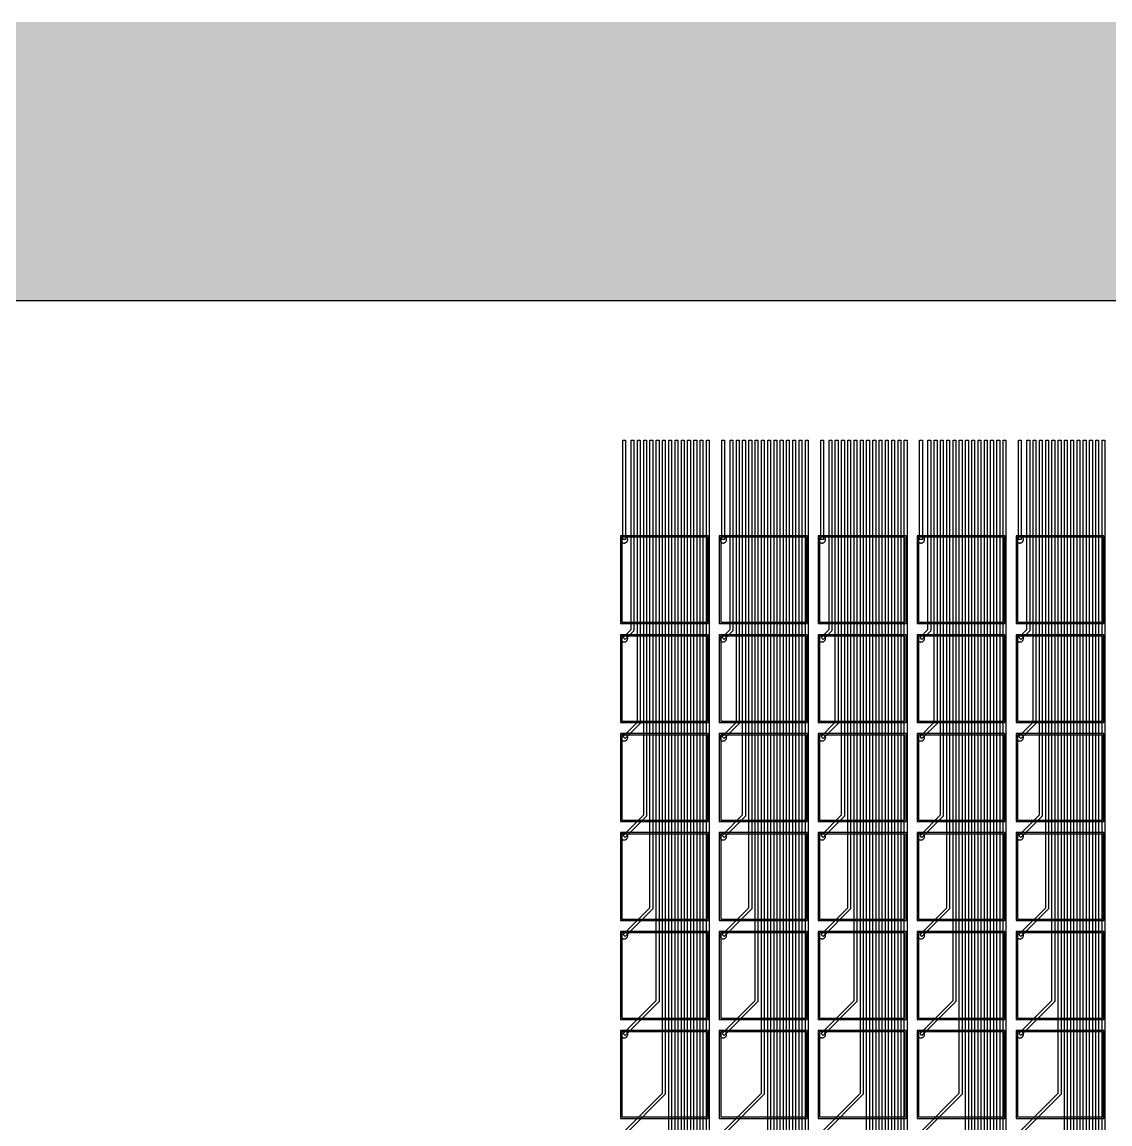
# Model space of a CAD drawing. Header units: metres. Extents: x -1210 to 4965, y 111 to 1966.
# Drawn here: x -429 to 351, y 1175 to 1966 of the extents above; entities that cross this region are included whole.
import ezdxf

# ---------------------------------------------------------------- set-up
doc = ezdxf.new("R2010")
doc.units = ezdxf.units.M
for name, color, linetype in [('Etching', 1, 'CONTINUOUS'), ('EtchingPad', 2, 'CONTINUOUS'), ('Metal1', 4, 'CONTINUOUS'), ('Metal2', 3, 'CONTINUOUS'), ('Polyimide', 7, 'CONTINUOUS'), ('Polyimide_Negative', 5, 'CONTINUOUS')]:
    doc.layers.add(name, color=color, linetype=linetype)

msp = doc.modelspace()

# ---------------------------------------------------------------- hatches: boundary and pattern name
at = {"layer": 'Polyimide_Negative'}
h = msp.add_hatch(color=5, dxfattribs=at)
h.paths.add_polyline_path([(-1210.25, 1965.5), (4965.25, 1965.5), (4965.25, 320), (1697, 320), (1697, 391), (-14.06, 391), (-19.65, 378.65), (-34.47, 350.95), (-51.06, 324.27), (-69.36, 298.73), (-89.29, 274.44), (-110.76, 251.51), (-133.69, 230.04), (-157.98, 210.11), (-183.52, 191.81), (-210.2, 175.22), (-237.9, 160.4), (-266.52, 147.44), (-295.92, 136.37), (-325.99, 127.25), (-356.59, 120.12), (-387.58, 115), (-418.85, 111.92), (-450.25, 110.89), (-481.65, 111.92), (-512.92, 115), (-543.91, 120.12), (-574.51, 127.25), (-604.58, 136.37), (-633.98, 147.44), (-662.6, 160.4), (-690.3, 175.22), (-716.98, 191.81), (-742.52, 210.11), (-766.81, 230.04), (-789.74, 251.51), (-811.21, 274.44), (-831.14, 298.73), (-849.44, 324.27), (-866.03, 350.95), (-880.85, 378.65), (-886.44, 391), (-1210.25, 391), (-1210.25, 1965.5)])
h.paths.add_polyline_path([(-730.25, 591), (-729.65, 572.69), (-727.85, 554.45), (-724.87, 536.37), (-720.71, 518.53), (-715.39, 501), (-708.94, 483.85), (-701.37, 467.16), (-692.74, 451), (-683.06, 435.44), (-672.39, 420.55), (-660.77, 406.38), (-648.24, 393.01), (-634.87, 380.48), (-620.7, 368.86), (-605.81, 358.19), (-590.25, 348.51), (-574.09, 339.88), (-557.4, 332.31), (-540.25, 325.86), (-522.72, 320.54), (-504.88, 316.38), (-486.8, 313.4), (-468.56, 311.6), (-450.25, 311), (-431.94, 311.6), (-413.7, 313.4), (-395.62, 316.38), (-377.78, 320.54), (-360.25, 325.86), (-343.1, 332.31), (-326.41, 339.88), (-310.25, 348.51), (-294.69, 358.19), (-279.8, 368.86), (-265.63, 380.48), (-252.26, 393.01), (-239.73, 406.38), (-228.11, 420.55), (-217.44, 435.44), (-207.76, 451), (-199.13, 467.16), (-191.56, 483.85), (-185.11, 501), (-179.79, 518.53), (-175.63, 536.37), (-172.65, 554.45), (-170.85, 572.69), (-170.25, 591), (1897, 591), (1897, 520), (3920.25, 520), (3920.86, 538.64), (3922.69, 557.2), (3925.73, 575.6), (3929.96, 593.76), (3935.37, 611.61), (3941.94, 629.06), (3949.64, 646.05), (3958.43, 662.5), (3968.28, 678.34), (3979.14, 693.5), (3990.98, 707.91), (4003.72, 721.53), (4017.34, 734.27), (4031.75, 746.11), (4046.91, 756.97), (4062.75, 766.82), (4079.2, 775.61), (4096.19, 783.31), (4113.64, 789.88), (4131.49, 795.29), (4149.65, 799.52), (4168.05, 802.56), (4186.61, 804.39), (4205.25, 805), (4223.89, 804.39), (4242.45, 802.56), (4260.85, 799.52), (4279.01, 795.29), (4296.86, 789.88), (4314.31, 783.31), (4331.3, 775.61), (4347.75, 766.82), (4363.59, 756.97), (4378.75, 746.11), (4393.16, 734.27), (4406.78, 721.53), (4419.52, 707.91), (4431.36, 693.5), (4442.22, 678.34), (4452.07, 662.5), (4460.86, 646.05), (4468.56, 629.06), (4475.13, 611.61), (4480.54, 593.76), (4484.77, 575.6), (4487.81, 557.2), (4489.64, 538.64), (4490.25, 520), (4765.25, 520), (4765.25, 1765.5), (-1010.25, 1765.5), (-1010.25, 591), (-730.25, 591)], flags=0)

# ---------------------------------------------------------------- linework, layer by layer
at = {"layer": 'Etching'}
for points in [[(5.25, 1594.25), (5.23, 1594.58), (5.16, 1594.9), (5.06, 1595.21), (4.92, 1595.5), (4.73, 1595.77), (4.52, 1596.02), (4.27, 1596.23), (4, 1596.42), (3.71, 1596.56), (3.4, 1596.66), (3.08, 1596.73), (2.75, 1596.75), (2.42, 1596.73), (2.1, 1596.66), (1.79, 1596.56), (1.5, 1596.42), (1.23, 1596.23), (0.98, 1596.02), (0.77, 1595.77), (0.58, 1595.5), (0.44, 1595.21), (0.34, 1594.9), (0.27, 1594.58), (0.25, 1594.25), (0.27, 1593.92), (0.34, 1593.6), (0.44, 1593.29), (0.58, 1593), (0.77, 1592.73), (0.98, 1592.48), (1.23, 1592.27), (1.5, 1592.08), (1.79, 1591.94), (2.1, 1591.84), (2.42, 1591.77), (2.75, 1591.75), (3.08, 1591.77), (3.4, 1591.84), (3.71, 1591.94), (4, 1592.08), (4.27, 1592.27), (4.52, 1592.48), (4.73, 1592.73), (4.92, 1593), (5.06, 1593.29), (5.16, 1593.6), (5.23, 1593.92), (5.25, 1594.25)], [(76.25, 1594.25), (76.23, 1594.58), (76.16, 1594.9), (76.06, 1595.21), (75.92, 1595.5), (75.73, 1595.77), (75.52, 1596.02), (75.27, 1596.23), (75, 1596.42), (74.71, 1596.56), (74.4, 1596.66), (74.08, 1596.73), (73.75, 1596.75), (73.42, 1596.73), (73.1, 1596.66), (72.79, 1596.56), (72.5, 1596.42), (72.23, 1596.23), (71.98, 1596.02), (71.77, 1595.77), (71.58, 1595.5), (71.44, 1595.21), (71.34, 1594.9), (71.27, 1594.58), (71.25, 1594.25), (71.27, 1593.92), (71.34, 1593.6), (71.44, 1593.29), (71.58, 1593), (71.77, 1592.73), (71.98, 1592.48), (72.23, 1592.27), (72.5, 1592.08), (72.79, 1591.94), (73.1, 1591.84), (73.42, 1591.77), (73.75, 1591.75), (74.08, 1591.77), (74.4, 1591.84), (74.71, 1591.94), (75, 1592.08), (75.27, 1592.27), (75.52, 1592.48), (75.73, 1592.73), (75.92, 1593), (76.06, 1593.29), (76.16, 1593.6), (76.23, 1593.92), (76.25, 1594.25)], [(147.25, 1594.25), (147.23, 1594.58), (147.16, 1594.9), (147.06, 1595.21), (146.92, 1595.5), (146.73, 1595.77), (146.52, 1596.02), (146.27, 1596.23), (146, 1596.42), (145.71, 1596.56), (145.4, 1596.66), (145.08, 1596.73), (144.75, 1596.75), (144.42, 1596.73), (144.1, 1596.66), (143.79, 1596.56), (143.5, 1596.42), (143.23, 1596.23), (142.98, 1596.02), (142.77, 1595.77), (142.58, 1595.5), (142.44, 1595.21), (142.34, 1594.9), (142.27, 1594.58), (142.25, 1594.25), (142.27, 1593.92), (142.34, 1593.6), (142.44, 1593.29), (142.58, 1593), (142.77, 1592.73), (142.98, 1592.48), (143.23, 1592.27), (143.5, 1592.08), (143.79, 1591.94), (144.1, 1591.84), (144.42, 1591.77), (144.75, 1591.75), (145.08, 1591.77), (145.4, 1591.84), (145.71, 1591.94), (146, 1592.08), (146.27, 1592.27), (146.52, 1592.48), (146.73, 1592.73), (146.92, 1593), (147.06, 1593.29), (147.16, 1593.6), (147.23, 1593.92), (147.25, 1594.25)], [(218.25, 1594.25), (218.23, 1594.58), (218.16, 1594.9), (218.06, 1595.21), (217.92, 1595.5), (217.73, 1595.77), (217.52, 1596.02), (217.27, 1596.23), (217, 1596.42), (216.71, 1596.56), (216.4, 1596.66), (216.08, 1596.73), (215.75, 1596.75), (215.42, 1596.73), (215.1, 1596.66), (214.79, 1596.56), (214.5, 1596.42), (214.23, 1596.23), (213.98, 1596.02), (213.77, 1595.77), (213.58, 1595.5), (213.44, 1595.21), (213.34, 1594.9), (213.27, 1594.58), (213.25, 1594.25), (213.27, 1593.92), (213.34, 1593.6), (213.44, 1593.29), (213.58, 1593), (213.77, 1592.73), (213.98, 1592.48), (214.23, 1592.27), (214.5, 1592.08), (214.79, 1591.94), (215.1, 1591.84), (215.42, 1591.77), (215.75, 1591.75), (216.08, 1591.77), (216.4, 1591.84), (216.71, 1591.94), (217, 1592.08), (217.27, 1592.27), (217.52, 1592.48), (217.73, 1592.73), (217.92, 1593), (218.06, 1593.29), (218.16, 1593.6), (218.23, 1593.92), (218.25, 1594.25)], [(289.25, 1594.25), (289.23, 1594.58), (289.16, 1594.9), (289.06, 1595.21), (288.92, 1595.5), (288.73, 1595.77), (288.52, 1596.02), (288.27, 1596.23), (288, 1596.42), (287.71, 1596.56), (287.4, 1596.66), (287.08, 1596.73), (286.75, 1596.75), (286.42, 1596.73), (286.1, 1596.66), (285.79, 1596.56), (285.5, 1596.42), (285.23, 1596.23), (284.98, 1596.02), (284.77, 1595.77), (284.58, 1595.5), (284.44, 1595.21), (284.34, 1594.9), (284.27, 1594.58), (284.25, 1594.25), (284.27, 1593.92), (284.34, 1593.6), (284.44, 1593.29), (284.58, 1593), (284.77, 1592.73), (284.98, 1592.48), (285.23, 1592.27), (285.5, 1592.08), (285.79, 1591.94), (286.1, 1591.84), (286.42, 1591.77), (286.75, 1591.75), (287.08, 1591.77), (287.4, 1591.84), (287.71, 1591.94), (288, 1592.08), (288.27, 1592.27), (288.52, 1592.48), (288.73, 1592.73), (288.92, 1593), (289.06, 1593.29), (289.16, 1593.6), (289.23, 1593.92), (289.25, 1594.25)], [(5.25, 1523.25), (5.23, 1523.58), (5.16, 1523.9), (5.06, 1524.21), (4.92, 1524.5), (4.73, 1524.77), (4.52, 1525.02), (4.27, 1525.23), (4, 1525.42), (3.71, 1525.56), (3.4, 1525.66), (3.08, 1525.73), (2.75, 1525.75), (2.42, 1525.73), (2.1, 1525.66), (1.79, 1525.56), (1.5, 1525.42), (1.23, 1525.23), (0.98, 1525.02), (0.77, 1524.77), (0.58, 1524.5), (0.44, 1524.21), (0.34, 1523.9), (0.27, 1523.58), (0.25, 1523.25), (0.27, 1522.92), (0.34, 1522.6), (0.44, 1522.29), (0.58, 1522), (0.77, 1521.73), (0.98, 1521.48), (1.23, 1521.27), (1.5, 1521.08), (1.79, 1520.94), (2.1, 1520.84), (2.42, 1520.77), (2.75, 1520.75), (3.08, 1520.77), (3.4, 1520.84), (3.71, 1520.94), (4, 1521.08), (4.27, 1521.27), (4.52, 1521.48), (4.73, 1521.73), (4.92, 1522), (5.06, 1522.29), (5.16, 1522.6), (5.23, 1522.92), (5.25, 1523.25)], [(76.25, 1523.25), (76.23, 1523.58), (76.16, 1523.9), (76.06, 1524.21), (75.92, 1524.5), (75.73, 1524.77), (75.52, 1525.02), (75.27, 1525.23), (75, 1525.42), (74.71, 1525.56), (74.4, 1525.66), (74.08, 1525.73), (73.75, 1525.75), (73.42, 1525.73), (73.1, 1525.66), (72.79, 1525.56), (72.5, 1525.42), (72.23, 1525.23), (71.98, 1525.02), (71.77, 1524.77), (71.58, 1524.5), (71.44, 1524.21), (71.34, 1523.9), (71.27, 1523.58), (71.25, 1523.25), (71.27, 1522.92), (71.34, 1522.6), (71.44, 1522.29), (71.58, 1522), (71.77, 1521.73), (71.98, 1521.48), (72.23, 1521.27), (72.5, 1521.08), (72.79, 1520.94), (73.1, 1520.84), (73.42, 1520.77), (73.75, 1520.75), (74.08, 1520.77), (74.4, 1520.84), (74.71, 1520.94), (75, 1521.08), (75.27, 1521.27), (75.52, 1521.48), (75.73, 1521.73), (75.92, 1522), (76.06, 1522.29), (76.16, 1522.6), (76.23, 1522.92), (76.25, 1523.25)], [(147.25, 1523.25), (147.23, 1523.58), (147.16, 1523.9), (147.06, 1524.21), (146.92, 1524.5), (146.73, 1524.77), (146.52, 1525.02), (146.27, 1525.23), (146, 1525.42), (145.71, 1525.56), (145.4, 1525.66), (145.08, 1525.73), (144.75, 1525.75), (144.42, 1525.73), (144.1, 1525.66), (143.79, 1525.56), (143.5, 1525.42), (143.23, 1525.23), (142.98, 1525.02), (142.77, 1524.77), (142.58, 1524.5), (142.44, 1524.21), (142.34, 1523.9), (142.27, 1523.58), (142.25, 1523.25), (142.27, 1522.92), (142.34, 1522.6), (142.44, 1522.29), (142.58, 1522), (142.77, 1521.73), (142.98, 1521.48), (143.23, 1521.27), (143.5, 1521.08), (143.79, 1520.94), (144.1, 1520.84), (144.42, 1520.77), (144.75, 1520.75), (145.08, 1520.77), (145.4, 1520.84), (145.71, 1520.94), (146, 1521.08), (146.27, 1521.27), (146.52, 1521.48), (146.73, 1521.73), (146.92, 1522), (147.06, 1522.29), (147.16, 1522.6), (147.23, 1522.92), (147.25, 1523.25)], [(218.25, 1523.25), (218.23, 1523.58), (218.16, 1523.9), (218.06, 1524.21), (217.92, 1524.5), (217.73, 1524.77), (217.52, 1525.02), (217.27, 1525.23), (217, 1525.42), (216.71, 1525.56), (216.4, 1525.66), (216.08, 1525.73), (215.75, 1525.75), (215.42, 1525.73), (215.1, 1525.66), (214.79, 1525.56), (214.5, 1525.42), (214.23, 1525.23), (213.98, 1525.02), (213.77, 1524.77), (213.58, 1524.5), (213.44, 1524.21), (213.34, 1523.9), (213.27, 1523.58), (213.25, 1523.25), (213.27, 1522.92), (213.34, 1522.6), (213.44, 1522.29), (213.58, 1522), (213.77, 1521.73), (213.98, 1521.48), (214.23, 1521.27), (214.5, 1521.08), (214.79, 1520.94), (215.1, 1520.84), (215.42, 1520.77), (215.75, 1520.75), (216.08, 1520.77), (216.4, 1520.84), (216.71, 1520.94), (217, 1521.08), (217.27, 1521.27), (217.52, 1521.48), (217.73, 1521.73), (217.92, 1522), (218.06, 1522.29), (218.16, 1522.6), (218.23, 1522.92), (218.25, 1523.25)], [(289.25, 1523.25), (289.23, 1523.58), (289.16, 1523.9), (289.06, 1524.21), (288.92, 1524.5), (288.73, 1524.77), (288.52, 1525.02), (288.27, 1525.23), (288, 1525.42), (287.71, 1525.56), (287.4, 1525.66), (287.08, 1525.73), (286.75, 1525.75), (286.42, 1525.73), (286.1, 1525.66), (285.79, 1525.56), (285.5, 1525.42), (285.23, 1525.23), (284.98, 1525.02), (284.77, 1524.77), (284.58, 1524.5), (284.44, 1524.21), (284.34, 1523.9), (284.27, 1523.58), (284.25, 1523.25), (284.27, 1522.92), (284.34, 1522.6), (284.44, 1522.29), (284.58, 1522), (284.77, 1521.73), (284.98, 1521.48), (285.23, 1521.27), (285.5, 1521.08), (285.79, 1520.94), (286.1, 1520.84), (286.42, 1520.77), (286.75, 1520.75), (287.08, 1520.77), (287.4, 1520.84), (287.71, 1520.94), (288, 1521.08), (288.27, 1521.27), (288.52, 1521.48), (288.73, 1521.73), (288.92, 1522), (289.06, 1522.29), (289.16, 1522.6), (289.23, 1522.92), (289.25, 1523.25)], [(5.25, 1452.25), (5.23, 1452.58), (5.16, 1452.9), (5.06, 1453.21), (4.92, 1453.5), (4.73, 1453.77), (4.52, 1454.02), (4.27, 1454.23), (4, 1454.42), (3.71, 1454.56), (3.4, 1454.66), (3.08, 1454.73), (2.75, 1454.75), (2.42, 1454.73), (2.1, 1454.66), (1.79, 1454.56), (1.5, 1454.42), (1.23, 1454.23), (0.98, 1454.02), (0.77, 1453.77), (0.58, 1453.5), (0.44, 1453.21), (0.34, 1452.9), (0.27, 1452.58), (0.25, 1452.25), (0.27, 1451.92), (0.34, 1451.6), (0.44, 1451.29), (0.58, 1451), (0.77, 1450.73), (0.98, 1450.48), (1.23, 1450.27), (1.5, 1450.08), (1.79, 1449.94), (2.1, 1449.84), (2.42, 1449.77), (2.75, 1449.75), (3.08, 1449.77), (3.4, 1449.84), (3.71, 1449.94), (4, 1450.08), (4.27, 1450.27), (4.52, 1450.48), (4.73, 1450.73), (4.92, 1451), (5.06, 1451.29), (5.16, 1451.6), (5.23, 1451.92), (5.25, 1452.25)], [(76.25, 1452.25), (76.23, 1452.58), (76.16, 1452.9), (76.06, 1453.21), (75.92, 1453.5), (75.73, 1453.77), (75.52, 1454.02), (75.27, 1454.23), (75, 1454.42), (74.71, 1454.56), (74.4, 1454.66), (74.08, 1454.73), (73.75, 1454.75), (73.42, 1454.73), (73.1, 1454.66), (72.79, 1454.56), (72.5, 1454.42), (72.23, 1454.23), (71.98, 1454.02), (71.77, 1453.77), (71.58, 1453.5), (71.44, 1453.21), (71.34, 1452.9), (71.27, 1452.58), (71.25, 1452.25), (71.27, 1451.92), (71.34, 1451.6), (71.44, 1451.29), (71.58, 1451), (71.77, 1450.73), (71.98, 1450.48), (72.23, 1450.27), (72.5, 1450.08), (72.79, 1449.94), (73.1, 1449.84), (73.42, 1449.77), (73.75, 1449.75), (74.08, 1449.77), (74.4, 1449.84), (74.71, 1449.94), (75, 1450.08), (75.27, 1450.27), (75.52, 1450.48), (75.73, 1450.73), (75.92, 1451), (76.06, 1451.29), (76.16, 1451.6), (76.23, 1451.92), (76.25, 1452.25)], [(147.25, 1452.25), (147.23, 1452.58), (147.16, 1452.9), (147.06, 1453.21), (146.92, 1453.5), (146.73, 1453.77), (146.52, 1454.02), (146.27, 1454.23), (146, 1454.42), (145.71, 1454.56), (145.4, 1454.66), (145.08, 1454.73), (144.75, 1454.75), (144.42, 1454.73), (144.1, 1454.66), (143.79, 1454.56), (143.5, 1454.42), (143.23, 1454.23), (142.98, 1454.02), (142.77, 1453.77), (142.58, 1453.5), (142.44, 1453.21), (142.34, 1452.9), (142.27, 1452.58), (142.25, 1452.25), (142.27, 1451.92), (142.34, 1451.6), (142.44, 1451.29), (142.58, 1451), (142.77, 1450.73), (142.98, 1450.48), (143.23, 1450.27), (143.5, 1450.08), (143.79, 1449.94), (144.1, 1449.84), (144.42, 1449.77), (144.75, 1449.75), (145.08, 1449.77), (145.4, 1449.84), (145.71, 1449.94), (146, 1450.08), (146.27, 1450.27), (146.52, 1450.48), (146.73, 1450.73), (146.92, 1451), (147.06, 1451.29), (147.16, 1451.6), (147.23, 1451.92), (147.25, 1452.25)], [(218.25, 1452.25), (218.23, 1452.58), (218.16, 1452.9), (218.06, 1453.21), (217.92, 1453.5), (217.73, 1453.77), (217.52, 1454.02), (217.27, 1454.23), (217, 1454.42), (216.71, 1454.56), (216.4, 1454.66), (216.08, 1454.73), (215.75, 1454.75), (215.42, 1454.73), (215.1, 1454.66), (214.79, 1454.56), (214.5, 1454.42), (214.23, 1454.23), (213.98, 1454.02), (213.77, 1453.77), (213.58, 1453.5), (213.44, 1453.21), (213.34, 1452.9), (213.27, 1452.58), (213.25, 1452.25), (213.27, 1451.92), (213.34, 1451.6), (213.44, 1451.29), (213.58, 1451), (213.77, 1450.73), (213.98, 1450.48), (214.23, 1450.27), (214.5, 1450.08), (214.79, 1449.94), (215.1, 1449.84), (215.42, 1449.77), (215.75, 1449.75), (216.08, 1449.77), (216.4, 1449.84), (216.71, 1449.94), (217, 1450.08), (217.27, 1450.27), (217.52, 1450.48), (217.73, 1450.73), (217.92, 1451), (218.06, 1451.29), (218.16, 1451.6), (218.23, 1451.92), (218.25, 1452.25)], [(289.25, 1452.25), (289.23, 1452.58), (289.16, 1452.9), (289.06, 1453.21), (288.92, 1453.5), (288.73, 1453.77), (288.52, 1454.02), (288.27, 1454.23), (288, 1454.42), (287.71, 1454.56), (287.4, 1454.66), (287.08, 1454.73), (286.75, 1454.75), (286.42, 1454.73), (286.1, 1454.66), (285.79, 1454.56), (285.5, 1454.42), (285.23, 1454.23), (284.98, 1454.02), (284.77, 1453.77), (284.58, 1453.5), (284.44, 1453.21), (284.34, 1452.9), (284.27, 1452.58), (284.25, 1452.25), (284.27, 1451.92), (284.34, 1451.6), (284.44, 1451.29), (284.58, 1451), (284.77, 1450.73), (284.98, 1450.48), (285.23, 1450.27), (285.5, 1450.08), (285.79, 1449.94), (286.1, 1449.84), (286.42, 1449.77), (286.75, 1449.75), (287.08, 1449.77), (287.4, 1449.84), (287.71, 1449.94), (288, 1450.08), (288.27, 1450.27), (288.52, 1450.48), (288.73, 1450.73), (288.92, 1451), (289.06, 1451.29), (289.16, 1451.6), (289.23, 1451.92), (289.25, 1452.25)], [(5.25, 1381.25), (5.23, 1381.58), (5.16, 1381.9), (5.06, 1382.21), (4.92, 1382.5), (4.73, 1382.77), (4.52, 1383.02), (4.27, 1383.23), (4, 1383.42), (3.71, 1383.56), (3.4, 1383.66), (3.08, 1383.73), (2.75, 1383.75), (2.42, 1383.73), (2.1, 1383.66), (1.79, 1383.56), (1.5, 1383.42), (1.23, 1383.23), (0.98, 1383.02), (0.77, 1382.77), (0.58, 1382.5), (0.44, 1382.21), (0.34, 1381.9), (0.27, 1381.58), (0.25, 1381.25), (0.27, 1380.92), (0.34, 1380.6), (0.44, 1380.29), (0.58, 1380), (0.77, 1379.73), (0.98, 1379.48), (1.23, 1379.27), (1.5, 1379.08), (1.79, 1378.94), (2.1, 1378.84), (2.42, 1378.77), (2.75, 1378.75), (3.08, 1378.77), (3.4, 1378.84), (3.71, 1378.94), (4, 1379.08), (4.27, 1379.27), (4.52, 1379.48), (4.73, 1379.73), (4.92, 1380), (5.06, 1380.29), (5.16, 1380.6), (5.23, 1380.92), (5.25, 1381.25)], [(76.25, 1381.25), (76.23, 1381.58), (76.16, 1381.9), (76.06, 1382.21), (75.92, 1382.5), (75.73, 1382.77), (75.52, 1383.02), (75.27, 1383.23), (75, 1383.42), (74.71, 1383.56), (74.4, 1383.66), (74.08, 1383.73), (73.75, 1383.75), (73.42, 1383.73), (73.1, 1383.66), (72.79, 1383.56), (72.5, 1383.42), (72.23, 1383.23), (71.98, 1383.02), (71.77, 1382.77), (71.58, 1382.5), (71.44, 1382.21), (71.34, 1381.9), (71.27, 1381.58), (71.25, 1381.25), (71.27, 1380.92), (71.34, 1380.6), (71.44, 1380.29), (71.58, 1380), (71.77, 1379.73), (71.98, 1379.48), (72.23, 1379.27), (72.5, 1379.08), (72.79, 1378.94), (73.1, 1378.84), (73.42, 1378.77), (73.75, 1378.75), (74.08, 1378.77), (74.4, 1378.84), (74.71, 1378.94), (75, 1379.08), (75.27, 1379.27), (75.52, 1379.48), (75.73, 1379.73), (75.92, 1380), (76.06, 1380.29), (76.16, 1380.6), (76.23, 1380.92), (76.25, 1381.25)], [(147.25, 1381.25), (147.23, 1381.58), (147.16, 1381.9), (147.06, 1382.21), (146.92, 1382.5), (146.73, 1382.77), (146.52, 1383.02), (146.27, 1383.23), (146, 1383.42), (145.71, 1383.56), (145.4, 1383.66), (145.08, 1383.73), (144.75, 1383.75), (144.42, 1383.73), (144.1, 1383.66), (143.79, 1383.56), (143.5, 1383.42), (143.23, 1383.23), (142.98, 1383.02), (142.77, 1382.77), (142.58, 1382.5), (142.44, 1382.21), (142.34, 1381.9), (142.27, 1381.58), (142.25, 1381.25), (142.27, 1380.92), (142.34, 1380.6), (142.44, 1380.29), (142.58, 1380), (142.77, 1379.73), (142.98, 1379.48), (143.23, 1379.27), (143.5, 1379.08), (143.79, 1378.94), (144.1, 1378.84), (144.42, 1378.77), (144.75, 1378.75), (145.08, 1378.77), (145.4, 1378.84), (145.71, 1378.94), (146, 1379.08), (146.27, 1379.27), (146.52, 1379.48), (146.73, 1379.73), (146.92, 1380), (147.06, 1380.29), (147.16, 1380.6), (147.23, 1380.92), (147.25, 1381.25)], [(218.25, 1381.25), (218.23, 1381.58), (218.16, 1381.9), (218.06, 1382.21), (217.92, 1382.5), (217.73, 1382.77), (217.52, 1383.02), (217.27, 1383.23), (217, 1383.42), (216.71, 1383.56), (216.4, 1383.66), (216.08, 1383.73), (215.75, 1383.75), (215.42, 1383.73), (215.1, 1383.66), (214.79, 1383.56), (214.5, 1383.42), (214.23, 1383.23), (213.98, 1383.02), (213.77, 1382.77), (213.58, 1382.5), (213.44, 1382.21), (213.34, 1381.9), (213.27, 1381.58), (213.25, 1381.25), (213.27, 1380.92), (213.34, 1380.6), (213.44, 1380.29), (213.58, 1380), (213.77, 1379.73), (213.98, 1379.48), (214.23, 1379.27), (214.5, 1379.08), (214.79, 1378.94), (215.1, 1378.84), (215.42, 1378.77), (215.75, 1378.75), (216.08, 1378.77), (216.4, 1378.84), (216.71, 1378.94), (217, 1379.08), (217.27, 1379.27), (217.52, 1379.48), (217.73, 1379.73), (217.92, 1380), (218.06, 1380.29), (218.16, 1380.6), (218.23, 1380.92), (218.25, 1381.25)], [(289.25, 1381.25), (289.23, 1381.58), (289.16, 1381.9), (289.06, 1382.21), (288.92, 1382.5), (288.73, 1382.77), (288.52, 1383.02), (288.27, 1383.23), (288, 1383.42), (287.71, 1383.56), (287.4, 1383.66), (287.08, 1383.73), (286.75, 1383.75), (286.42, 1383.73), (286.1, 1383.66), (285.79, 1383.56), (285.5, 1383.42), (285.23, 1383.23), (284.98, 1383.02), (284.77, 1382.77), (284.58, 1382.5), (284.44, 1382.21), (284.34, 1381.9), (284.27, 1381.58), (284.25, 1381.25), (284.27, 1380.92), (284.34, 1380.6), (284.44, 1380.29), (284.58, 1380), (284.77, 1379.73), (284.98, 1379.48), (285.23, 1379.27), (285.5, 1379.08), (285.79, 1378.94), (286.1, 1378.84), (286.42, 1378.77), (286.75, 1378.75), (287.08, 1378.77), (287.4, 1378.84), (287.71, 1378.94), (288, 1379.08), (288.27, 1379.27), (288.52, 1379.48), (288.73, 1379.73), (288.92, 1380), (289.06, 1380.29), (289.16, 1380.6), (289.23, 1380.92), (289.25, 1381.25)], [(5.25, 1310.25), (5.23, 1310.58), (5.16, 1310.9), (5.06, 1311.21), (4.92, 1311.5), (4.73, 1311.77), (4.52, 1312.02), (4.27, 1312.23), (4, 1312.42), (3.71, 1312.56), (3.4, 1312.66), (3.08, 1312.73), (2.75, 1312.75), (2.42, 1312.73), (2.1, 1312.66), (1.79, 1312.56), (1.5, 1312.42), (1.23, 1312.23), (0.98, 1312.02), (0.77, 1311.77), (0.58, 1311.5), (0.44, 1311.21), (0.34, 1310.9), (0.27, 1310.58), (0.25, 1310.25), (0.27, 1309.92), (0.34, 1309.6), (0.44, 1309.29), (0.58, 1309), (0.77, 1308.73), (0.98, 1308.48), (1.23, 1308.27), (1.5, 1308.08), (1.79, 1307.94), (2.1, 1307.84), (2.42, 1307.77), (2.75, 1307.75), (3.08, 1307.77), (3.4, 1307.84), (3.71, 1307.94), (4, 1308.08), (4.27, 1308.27), (4.52, 1308.48), (4.73, 1308.73), (4.92, 1309), (5.06, 1309.29), (5.16, 1309.6), (5.23, 1309.92), (5.25, 1310.25)], [(76.25, 1310.25), (76.23, 1310.58), (76.16, 1310.9), (76.06, 1311.21), (75.92, 1311.5), (75.73, 1311.77), (75.52, 1312.02), (75.27, 1312.23), (75, 1312.42), (74.71, 1312.56), (74.4, 1312.66), (74.08, 1312.73), (73.75, 1312.75), (73.42, 1312.73), (73.1, 1312.66), (72.79, 1312.56), (72.5, 1312.42), (72.23, 1312.23), (71.98, 1312.02), (71.77, 1311.77), (71.58, 1311.5), (71.44, 1311.21), (71.34, 1310.9), (71.27, 1310.58), (71.25, 1310.25), (71.27, 1309.92), (71.34, 1309.6), (71.44, 1309.29), (71.58, 1309), (71.77, 1308.73), (71.98, 1308.48), (72.23, 1308.27), (72.5, 1308.08), (72.79, 1307.94), (73.1, 1307.84), (73.42, 1307.77), (73.75, 1307.75), (74.08, 1307.77), (74.4, 1307.84), (74.71, 1307.94), (75, 1308.08), (75.27, 1308.27), (75.52, 1308.48), (75.73, 1308.73), (75.92, 1309), (76.06, 1309.29), (76.16, 1309.6), (76.23, 1309.92), (76.25, 1310.25)], [(147.25, 1310.25), (147.23, 1310.58), (147.16, 1310.9), (147.06, 1311.21), (146.92, 1311.5), (146.73, 1311.77), (146.52, 1312.02), (146.27, 1312.23), (146, 1312.42), (145.71, 1312.56), (145.4, 1312.66), (145.08, 1312.73), (144.75, 1312.75), (144.42, 1312.73), (144.1, 1312.66), (143.79, 1312.56), (143.5, 1312.42), (143.23, 1312.23), (142.98, 1312.02), (142.77, 1311.77), (142.58, 1311.5), (142.44, 1311.21), (142.34, 1310.9), (142.27, 1310.58), (142.25, 1310.25), (142.27, 1309.92), (142.34, 1309.6), (142.44, 1309.29), (142.58, 1309), (142.77, 1308.73), (142.98, 1308.48), (143.23, 1308.27), (143.5, 1308.08), (143.79, 1307.94), (144.1, 1307.84), (144.42, 1307.77), (144.75, 1307.75), (145.08, 1307.77), (145.4, 1307.84), (145.71, 1307.94), (146, 1308.08), (146.27, 1308.27), (146.52, 1308.48), (146.73, 1308.73), (146.92, 1309), (147.06, 1309.29), (147.16, 1309.6), (147.23, 1309.92), (147.25, 1310.25)], [(218.25, 1310.25), (218.23, 1310.58), (218.16, 1310.9), (218.06, 1311.21), (217.92, 1311.5), (217.73, 1311.77), (217.52, 1312.02), (217.27, 1312.23), (217, 1312.42), (216.71, 1312.56), (216.4, 1312.66), (216.08, 1312.73), (215.75, 1312.75), (215.42, 1312.73), (215.1, 1312.66), (214.79, 1312.56), (214.5, 1312.42), (214.23, 1312.23), (213.98, 1312.02), (213.77, 1311.77), (213.58, 1311.5), (213.44, 1311.21), (213.34, 1310.9), (213.27, 1310.58), (213.25, 1310.25), (213.27, 1309.92), (213.34, 1309.6), (213.44, 1309.29), (213.58, 1309), (213.77, 1308.73), (213.98, 1308.48), (214.23, 1308.27), (214.5, 1308.08), (214.79, 1307.94), (215.1, 1307.84), (215.42, 1307.77), (215.75, 1307.75), (216.08, 1307.77), (216.4, 1307.84), (216.71, 1307.94), (217, 1308.08), (217.27, 1308.27), (217.52, 1308.48), (217.73, 1308.73), (217.92, 1309), (218.06, 1309.29), (218.16, 1309.6), (218.23, 1309.92), (218.25, 1310.25)], [(289.25, 1310.25), (289.23, 1310.58), (289.16, 1310.9), (289.06, 1311.21), (288.92, 1311.5), (288.73, 1311.77), (288.52, 1312.02), (288.27, 1312.23), (288, 1312.42), (287.71, 1312.56), (287.4, 1312.66), (287.08, 1312.73), (286.75, 1312.75), (286.42, 1312.73), (286.1, 1312.66), (285.79, 1312.56), (285.5, 1312.42), (285.23, 1312.23), (284.98, 1312.02), (284.77, 1311.77), (284.58, 1311.5), (284.44, 1311.21), (284.34, 1310.9), (284.27, 1310.58), (284.25, 1310.25), (284.27, 1309.92), (284.34, 1309.6), (284.44, 1309.29), (284.58, 1309), (284.77, 1308.73), (284.98, 1308.48), (285.23, 1308.27), (285.5, 1308.08), (285.79, 1307.94), (286.1, 1307.84), (286.42, 1307.77), (286.75, 1307.75), (287.08, 1307.77), (287.4, 1307.84), (287.71, 1307.94), (288, 1308.08), (288.27, 1308.27), (288.52, 1308.48), (288.73, 1308.73), (288.92, 1309), (289.06, 1309.29), (289.16, 1309.6), (289.23, 1309.92), (289.25, 1310.25)], [(5.25, 1239.25), (5.23, 1239.58), (5.16, 1239.9), (5.06, 1240.21), (4.92, 1240.5), (4.73, 1240.77), (4.52, 1241.02), (4.27, 1241.23), (4, 1241.42), (3.71, 1241.56), (3.4, 1241.66), (3.08, 1241.73), (2.75, 1241.75), (2.42, 1241.73), (2.1, 1241.66), (1.79, 1241.56), (1.5, 1241.42), (1.23, 1241.23), (0.98, 1241.02), (0.77, 1240.77), (0.58, 1240.5), (0.44, 1240.21), (0.34, 1239.9), (0.27, 1239.58), (0.25, 1239.25), (0.27, 1238.92), (0.34, 1238.6), (0.44, 1238.29), (0.58, 1238), (0.77, 1237.73), (0.98, 1237.48), (1.23, 1237.27), (1.5, 1237.08), (1.79, 1236.94), (2.1, 1236.84), (2.42, 1236.77), (2.75, 1236.75), (3.08, 1236.77), (3.4, 1236.84), (3.71, 1236.94), (4, 1237.08), (4.27, 1237.27), (4.52, 1237.48), (4.73, 1237.73), (4.92, 1238), (5.06, 1238.29), (5.16, 1238.6), (5.23, 1238.92), (5.25, 1239.25)], [(76.25, 1239.25), (76.23, 1239.58), (76.16, 1239.9), (76.06, 1240.21), (75.92, 1240.5), (75.73, 1240.77), (75.52, 1241.02), (75.27, 1241.23), (75, 1241.42), (74.71, 1241.56), (74.4, 1241.66), (74.08, 1241.73), (73.75, 1241.75), (73.42, 1241.73), (73.1, 1241.66), (72.79, 1241.56), (72.5, 1241.42), (72.23, 1241.23), (71.98, 1241.02), (71.77, 1240.77), (71.58, 1240.5), (71.44, 1240.21), (71.34, 1239.9), (71.27, 1239.58), (71.25, 1239.25), (71.27, 1238.92), (71.34, 1238.6), (71.44, 1238.29), (71.58, 1238), (71.77, 1237.73), (71.98, 1237.48), (72.23, 1237.27), (72.5, 1237.08), (72.79, 1236.94), (73.1, 1236.84), (73.42, 1236.77), (73.75, 1236.75), (74.08, 1236.77), (74.4, 1236.84), (74.71, 1236.94), (75, 1237.08), (75.27, 1237.27), (75.52, 1237.48), (75.73, 1237.73), (75.92, 1238), (76.06, 1238.29), (76.16, 1238.6), (76.23, 1238.92), (76.25, 1239.25)], [(147.25, 1239.25), (147.23, 1239.58), (147.16, 1239.9), (147.06, 1240.21), (146.92, 1240.5), (146.73, 1240.77), (146.52, 1241.02), (146.27, 1241.23), (146, 1241.42), (145.71, 1241.56), (145.4, 1241.66), (145.08, 1241.73), (144.75, 1241.75), (144.42, 1241.73), (144.1, 1241.66), (143.79, 1241.56), (143.5, 1241.42), (143.23, 1241.23), (142.98, 1241.02), (142.77, 1240.77), (142.58, 1240.5), (142.44, 1240.21), (142.34, 1239.9), (142.27, 1239.58), (142.25, 1239.25), (142.27, 1238.92), (142.34, 1238.6), (142.44, 1238.29), (142.58, 1238), (142.77, 1237.73), (142.98, 1237.48), (143.23, 1237.27), (143.5, 1237.08), (143.79, 1236.94), (144.1, 1236.84), (144.42, 1236.77), (144.75, 1236.75), (145.08, 1236.77), (145.4, 1236.84), (145.71, 1236.94), (146, 1237.08), (146.27, 1237.27), (146.52, 1237.48), (146.73, 1237.73), (146.92, 1238), (147.06, 1238.29), (147.16, 1238.6), (147.23, 1238.92), (147.25, 1239.25)], [(218.25, 1239.25), (218.23, 1239.58), (218.16, 1239.9), (218.06, 1240.21), (217.92, 1240.5), (217.73, 1240.77), (217.52, 1241.02), (217.27, 1241.23), (217, 1241.42), (216.71, 1241.56), (216.4, 1241.66), (216.08, 1241.73), (215.75, 1241.75), (215.42, 1241.73), (215.1, 1241.66), (214.79, 1241.56), (214.5, 1241.42), (214.23, 1241.23), (213.98, 1241.02), (213.77, 1240.77), (213.58, 1240.5), (213.44, 1240.21), (213.34, 1239.9), (213.27, 1239.58), (213.25, 1239.25), (213.27, 1238.92), (213.34, 1238.6), (213.44, 1238.29), (213.58, 1238), (213.77, 1237.73), (213.98, 1237.48), (214.23, 1237.27), (214.5, 1237.08), (214.79, 1236.94), (215.1, 1236.84), (215.42, 1236.77), (215.75, 1236.75), (216.08, 1236.77), (216.4, 1236.84), (216.71, 1236.94), (217, 1237.08), (217.27, 1237.27), (217.52, 1237.48), (217.73, 1237.73), (217.92, 1238), (218.06, 1238.29), (218.16, 1238.6), (218.23, 1238.92), (218.25, 1239.25)], [(289.25, 1239.25), (289.23, 1239.58), (289.16, 1239.9), (289.06, 1240.21), (288.92, 1240.5), (288.73, 1240.77), (288.52, 1241.02), (288.27, 1241.23), (288, 1241.42), (287.71, 1241.56), (287.4, 1241.66), (287.08, 1241.73), (286.75, 1241.75), (286.42, 1241.73), (286.1, 1241.66), (285.79, 1241.56), (285.5, 1241.42), (285.23, 1241.23), (284.98, 1241.02), (284.77, 1240.77), (284.58, 1240.5), (284.44, 1240.21), (284.34, 1239.9), (284.27, 1239.58), (284.25, 1239.25), (284.27, 1238.92), (284.34, 1238.6), (284.44, 1238.29), (284.58, 1238), (284.77, 1237.73), (284.98, 1237.48), (285.23, 1237.27), (285.5, 1237.08), (285.79, 1236.94), (286.1, 1236.84), (286.42, 1236.77), (286.75, 1236.75), (287.08, 1236.77), (287.4, 1236.84), (287.71, 1236.94), (288, 1237.08), (288.27, 1237.27), (288.52, 1237.48), (288.73, 1237.73), (288.92, 1238), (289.06, 1238.29), (289.16, 1238.6), (289.23, 1238.92), (289.25, 1239.25)]]:
    msp.add_lwpolyline(points, close=True, dxfattribs=at)
at = {"layer": 'EtchingPad'}
for points in [[(1, 1535), (62, 1535), (62, 1596), (1, 1596), (1, 1535)], [(72, 1535), (133, 1535), (133, 1596), (72, 1596), (72, 1535)], [(143, 1535), (204, 1535), (204, 1596), (143, 1596), (143, 1535)], [(214, 1535), (275, 1535), (275, 1596), (214, 1596), (214, 1535)], [(285, 1535), (346, 1535), (346, 1596), (285, 1596), (285, 1535)], [(1, 1464), (62, 1464), (62, 1525), (1, 1525), (1, 1464)], [(72, 1464), (133, 1464), (133, 1525), (72, 1525), (72, 1464)], [(143, 1464), (204, 1464), (204, 1525), (143, 1525), (143, 1464)], [(214, 1464), (275, 1464), (275, 1525), (214, 1525), (214, 1464)], [(285, 1464), (346, 1464), (346, 1525), (285, 1525), (285, 1464)], [(1, 1393), (62, 1393), (62, 1454), (1, 1454), (1, 1393)], [(72, 1393), (133, 1393), (133, 1454), (72, 1454), (72, 1393)], [(143, 1393), (204, 1393), (204, 1454), (143, 1454), (143, 1393)], [(214, 1393), (275, 1393), (275, 1454), (214, 1454), (214, 1393)], [(285, 1393), (346, 1393), (346, 1454), (285, 1454), (285, 1393)], [(1, 1322), (62, 1322), (62, 1383), (1, 1383), (1, 1322)], [(72, 1322), (133, 1322), (133, 1383), (72, 1383), (72, 1322)], [(143, 1322), (204, 1322), (204, 1383), (143, 1383), (143, 1322)], [(214, 1322), (275, 1322), (275, 1383), (214, 1383), (214, 1322)], [(285, 1322), (346, 1322), (346, 1383), (285, 1383), (285, 1322)], [(1, 1251), (62, 1251), (62, 1312), (1, 1312), (1, 1251)], [(72, 1251), (133, 1251), (133, 1312), (72, 1312), (72, 1251)], [(143, 1251), (204, 1251), (204, 1312), (143, 1312), (143, 1251)], [(214, 1251), (275, 1251), (275, 1312), (214, 1312), (214, 1251)], [(285, 1251), (346, 1251), (346, 1312), (285, 1312), (285, 1251)], [(1, 1180), (62, 1180), (62, 1241), (1, 1241), (1, 1180)], [(72, 1180), (133, 1180), (133, 1241), (72, 1241), (72, 1180)], [(143, 1180), (204, 1180), (204, 1241), (143, 1241), (143, 1180)], [(214, 1180), (275, 1180), (275, 1241), (214, 1241), (214, 1180)], [(285, 1180), (346, 1180), (346, 1241), (285, 1241), (285, 1180)]]:
    msp.add_lwpolyline(points, close=True, dxfattribs=at)
at = {"layer": 'Metal1'}
for points in [[(3.75, 1665.5), (3.75, 1594.25), (1.75, 1594.25), (1.75, 1665.5)], [(63.75, 1665.5), (63.75, 730.84), (3.46, 670.54), (2.04, 671.96), (61.75, 731.66), (61.75, 1665.5)], [(59.25, 1665.5), (59.25, 797.34), (3.46, 741.54), (2.04, 742.96), (57.25, 798.16), (57.25, 1665.5)], [(54.75, 1665.5), (54.75, 863.84), (3.46, 812.54), (2.04, 813.96), (52.75, 864.66), (52.75, 1665.5)], [(50.25, 1665.5), (50.25, 930.34), (3.46, 883.54), (2.04, 884.96), (48.25, 931.16), (48.25, 1665.5)], [(45.75, 1665.5), (45.75, 996.84), (3.46, 954.54), (2.04, 955.96), (43.75, 997.66), (43.75, 1665.5)], [(41.25, 1665.5), (41.25, 1063.34), (3.46, 1025.54), (2.04, 1026.96), (39.25, 1064.16), (39.25, 1665.5)], [(36.75, 1665.5), (36.75, 1129.84), (3.46, 1096.54), (2.04, 1097.96), (34.75, 1130.66), (34.75, 1665.5)], [(32.25, 1665.5), (32.25, 1196.34), (3.46, 1167.54), (2.04, 1168.96), (30.25, 1197.16), (30.25, 1665.5)], [(27.75, 1665.5), (27.75, 1262.84), (3.46, 1238.54), (2.04, 1239.96), (25.75, 1263.66), (25.75, 1665.5)], [(23.25, 1665.5), (23.25, 1329.34), (3.46, 1309.54), (2.04, 1310.96), (21.25, 1330.16), (21.25, 1665.5)], [(18.75, 1665.5), (18.75, 1395.84), (3.46, 1380.54), (2.04, 1381.96), (16.75, 1396.66), (16.75, 1665.5)], [(14.25, 1665.5), (14.25, 1462.34), (3.46, 1451.54), (2.04, 1452.96), (12.25, 1463.16), (12.25, 1665.5)], [(9.75, 1665.5), (9.75, 1528.84), (3.46, 1522.54), (2.04, 1523.96), (7.75, 1529.66), (7.75, 1665.5)], [(74.75, 1665.5), (74.75, 1594.25), (72.75, 1594.25), (72.75, 1665.5)], [(134.75, 1665.5), (134.75, 730.84), (74.46, 670.54), (73.04, 671.96), (132.75, 731.66), (132.75, 1665.5)], [(130.25, 1665.5), (130.25, 797.34), (74.46, 741.54), (73.04, 742.96), (128.25, 798.16), (128.25, 1665.5)], [(125.75, 1665.5), (125.75, 863.84), (74.46, 812.54), (73.04, 813.96), (123.75, 864.66), (123.75, 1665.5)], [(121.25, 1665.5), (121.25, 930.34), (74.46, 883.54), (73.04, 884.96), (119.25, 931.16), (119.25, 1665.5)], [(116.75, 1665.5), (116.75, 996.84), (74.46, 954.54), (73.04, 955.96), (114.75, 997.66), (114.75, 1665.5)], [(112.25, 1665.5), (112.25, 1063.34), (74.46, 1025.54), (73.04, 1026.96), (110.25, 1064.16), (110.25, 1665.5)], [(107.75, 1665.5), (107.75, 1129.84), (74.46, 1096.54), (73.04, 1097.96), (105.75, 1130.66), (105.75, 1665.5)], [(103.25, 1665.5), (103.25, 1196.34), (74.46, 1167.54), (73.04, 1168.96), (101.25, 1197.16), (101.25, 1665.5)], [(98.75, 1665.5), (98.75, 1262.84), (74.46, 1238.54), (73.04, 1239.96), (96.75, 1263.66), (96.75, 1665.5)], [(94.25, 1665.5), (94.25, 1329.34), (74.46, 1309.54), (73.04, 1310.96), (92.25, 1330.16), (92.25, 1665.5)], [(89.75, 1665.5), (89.75, 1395.84), (74.46, 1380.54), (73.04, 1381.96), (87.75, 1396.66), (87.75, 1665.5)], [(85.25, 1665.5), (85.25, 1462.34), (74.46, 1451.54), (73.04, 1452.96), (83.25, 1463.16), (83.25, 1665.5)], [(80.75, 1665.5), (80.75, 1528.84), (74.46, 1522.54), (73.04, 1523.96), (78.75, 1529.66), (78.75, 1665.5)], [(145.75, 1665.5), (145.75, 1594.25), (143.75, 1594.25), (143.75, 1665.5)], [(205.75, 1665.5), (205.75, 730.84), (145.46, 670.54), (144.04, 671.96), (203.75, 731.66), (203.75, 1665.5)], [(201.25, 1665.5), (201.25, 797.34), (145.46, 741.54), (144.04, 742.96), (199.25, 798.16), (199.25, 1665.5)], [(196.75, 1665.5), (196.75, 863.84), (145.46, 812.54), (144.04, 813.96), (194.75, 864.66), (194.75, 1665.5)], [(192.25, 1665.5), (192.25, 930.34), (145.46, 883.54), (144.04, 884.96), (190.25, 931.16), (190.25, 1665.5)], [(187.75, 1665.5), (187.75, 996.84), (145.46, 954.54), (144.04, 955.96), (185.75, 997.66), (185.75, 1665.5)], [(183.25, 1665.5), (183.25, 1063.34), (145.46, 1025.54), (144.04, 1026.96), (181.25, 1064.16), (181.25, 1665.5)], [(178.75, 1665.5), (178.75, 1129.84), (145.46, 1096.54), (144.04, 1097.96), (176.75, 1130.66), (176.75, 1665.5)], [(174.25, 1665.5), (174.25, 1196.34), (145.46, 1167.54), (144.04, 1168.96), (172.25, 1197.16), (172.25, 1665.5)], [(169.75, 1665.5), (169.75, 1262.84), (145.46, 1238.54), (144.04, 1239.96), (167.75, 1263.66), (167.75, 1665.5)], [(165.25, 1665.5), (165.25, 1329.34), (145.46, 1309.54), (144.04, 1310.96), (163.25, 1330.16), (163.25, 1665.5)], [(160.75, 1665.5), (160.75, 1395.84), (145.46, 1380.54), (144.04, 1381.96), (158.75, 1396.66), (158.75, 1665.5)], [(156.25, 1665.5), (156.25, 1462.34), (145.46, 1451.54), (144.04, 1452.96), (154.25, 1463.16), (154.25, 1665.5)], [(151.75, 1665.5), (151.75, 1528.84), (145.46, 1522.54), (144.04, 1523.96), (149.75, 1529.66), (149.75, 1665.5)], [(216.75, 1665.5), (216.75, 1594.25), (214.75, 1594.25), (214.75, 1665.5)], [(276.75, 1665.5), (276.75, 730.84), (216.46, 670.54), (215.04, 671.96), (274.75, 731.66), (274.75, 1665.5)], [(272.25, 1665.5), (272.25, 797.34), (216.46, 741.54), (215.04, 742.96), (270.25, 798.16), (270.25, 1665.5)], [(267.75, 1665.5), (267.75, 863.84), (216.46, 812.54), (215.04, 813.96), (265.75, 864.66), (265.75, 1665.5)], [(263.25, 1665.5), (263.25, 930.34), (216.46, 883.54), (215.04, 884.96), (261.25, 931.16), (261.25, 1665.5)], [(258.75, 1665.5), (258.75, 996.84), (216.46, 954.54), (215.04, 955.96), (256.75, 997.66), (256.75, 1665.5)], [(254.25, 1665.5), (254.25, 1063.34), (216.46, 1025.54), (215.04, 1026.96), (252.25, 1064.16), (252.25, 1665.5)], [(249.75, 1665.5), (249.75, 1129.84), (216.46, 1096.54), (215.04, 1097.96), (247.75, 1130.66), (247.75, 1665.5)], [(245.25, 1665.5), (245.25, 1196.34), (216.46, 1167.54), (215.04, 1168.96), (243.25, 1197.16), (243.25, 1665.5)], [(240.75, 1665.5), (240.75, 1262.84), (216.46, 1238.54), (215.04, 1239.96), (238.75, 1263.66), (238.75, 1665.5)], [(236.25, 1665.5), (236.25, 1329.34), (216.46, 1309.54), (215.04, 1310.96), (234.25, 1330.16), (234.25, 1665.5)], [(231.75, 1665.5), (231.75, 1395.84), (216.46, 1380.54), (215.04, 1381.96), (229.75, 1396.66), (229.75, 1665.5)], [(227.25, 1665.5), (227.25, 1462.34), (216.46, 1451.54), (215.04, 1452.96), (225.25, 1463.16), (225.25, 1665.5)], [(222.75, 1665.5), (222.75, 1528.84), (216.46, 1522.54), (215.04, 1523.96), (220.75, 1529.66), (220.75, 1665.5)], [(287.75, 1665.5), (287.75, 1594.25), (285.75, 1594.25), (285.75, 1665.5)], [(347.75, 1665.5), (347.75, 730.84), (287.46, 670.54), (286.04, 671.96), (345.75, 731.66), (345.75, 1665.5)], [(343.25, 1665.5), (343.25, 797.34), (287.46, 741.54), (286.04, 742.96), (341.25, 798.16), (341.25, 1665.5)], [(338.75, 1665.5), (338.75, 863.84), (287.46, 812.54), (286.04, 813.96), (336.75, 864.66), (336.75, 1665.5)], [(334.25, 1665.5), (334.25, 930.34), (287.46, 883.54), (286.04, 884.96), (332.25, 931.16), (332.25, 1665.5)], [(329.75, 1665.5), (329.75, 996.84), (287.46, 954.54), (286.04, 955.96), (327.75, 997.66), (327.75, 1665.5)], [(325.25, 1665.5), (325.25, 1063.34), (287.46, 1025.54), (286.04, 1026.96), (323.25, 1064.16), (323.25, 1665.5)], [(320.75, 1665.5), (320.75, 1129.84), (287.46, 1096.54), (286.04, 1097.96), (318.75, 1130.66), (318.75, 1665.5)], [(316.25, 1665.5), (316.25, 1196.34), (287.46, 1167.54), (286.04, 1168.96), (314.25, 1197.16), (314.25, 1665.5)], [(311.75, 1665.5), (311.75, 1262.84), (287.46, 1238.54), (286.04, 1239.96), (309.75, 1263.66), (309.75, 1665.5)], [(307.25, 1665.5), (307.25, 1329.34), (287.46, 1309.54), (286.04, 1310.96), (305.25, 1330.16), (305.25, 1665.5)], [(302.75, 1665.5), (302.75, 1395.84), (287.46, 1380.54), (286.04, 1381.96), (300.75, 1396.66), (300.75, 1665.5)], [(298.25, 1665.5), (298.25, 1462.34), (287.46, 1451.54), (286.04, 1452.96), (296.25, 1463.16), (296.25, 1665.5)], [(293.75, 1665.5), (293.75, 1528.84), (287.46, 1522.54), (286.04, 1523.96), (291.75, 1529.66), (291.75, 1665.5)]]:
    msp.add_lwpolyline(points, close=True, dxfattribs=at)
at = {"layer": 'Metal2'}
for points in [[(0, 1534), (63, 1534), (63, 1597), (0, 1597), (0, 1534)], [(71, 1534), (134, 1534), (134, 1597), (71, 1597), (71, 1534)], [(142, 1534), (205, 1534), (205, 1597), (142, 1597), (142, 1534)], [(213, 1534), (276, 1534), (276, 1597), (213, 1597), (213, 1534)], [(284, 1534), (347, 1534), (347, 1597), (284, 1597), (284, 1534)], [(0, 1463), (63, 1463), (63, 1526), (0, 1526), (0, 1463)], [(71, 1463), (134, 1463), (134, 1526), (71, 1526), (71, 1463)], [(142, 1463), (205, 1463), (205, 1526), (142, 1526), (142, 1463)], [(213, 1463), (276, 1463), (276, 1526), (213, 1526), (213, 1463)], [(284, 1463), (347, 1463), (347, 1526), (284, 1526), (284, 1463)], [(0, 1392), (63, 1392), (63, 1455), (0, 1455), (0, 1392)], [(71, 1392), (134, 1392), (134, 1455), (71, 1455), (71, 1392)], [(142, 1392), (205, 1392), (205, 1455), (142, 1455), (142, 1392)], [(213, 1392), (276, 1392), (276, 1455), (213, 1455), (213, 1392)], [(284, 1392), (347, 1392), (347, 1455), (284, 1455), (284, 1392)], [(0, 1321), (63, 1321), (63, 1384), (0, 1384), (0, 1321)], [(71, 1321), (134, 1321), (134, 1384), (71, 1384), (71, 1321)], [(142, 1321), (205, 1321), (205, 1384), (142, 1384), (142, 1321)], [(213, 1321), (276, 1321), (276, 1384), (213, 1384), (213, 1321)], [(284, 1321), (347, 1321), (347, 1384), (284, 1384), (284, 1321)], [(0, 1250), (63, 1250), (63, 1313), (0, 1313), (0, 1250)], [(71, 1250), (134, 1250), (134, 1313), (71, 1313), (71, 1250)], [(142, 1250), (205, 1250), (205, 1313), (142, 1313), (142, 1250)], [(213, 1250), (276, 1250), (276, 1313), (213, 1313), (213, 1250)], [(284, 1250), (347, 1250), (347, 1313), (284, 1313), (284, 1250)], [(0, 1179), (63, 1179), (63, 1242), (0, 1242), (0, 1179)], [(71, 1179), (134, 1179), (134, 1242), (71, 1242), (71, 1179)], [(142, 1179), (205, 1179), (205, 1242), (142, 1242), (142, 1179)], [(213, 1179), (276, 1179), (276, 1242), (213, 1242), (213, 1179)], [(284, 1179), (347, 1179), (347, 1242), (284, 1242), (284, 1179)]]:
    msp.add_lwpolyline(points, close=True, dxfattribs=at)
at = {"layer": 'Polyimide'}
msp.add_lwpolyline([(4765.25, 1765.5), (-1010.25, 1765.5), (-1010.25, 591)], dxfattribs=at)

doc.saveas('drawing.dxf')
